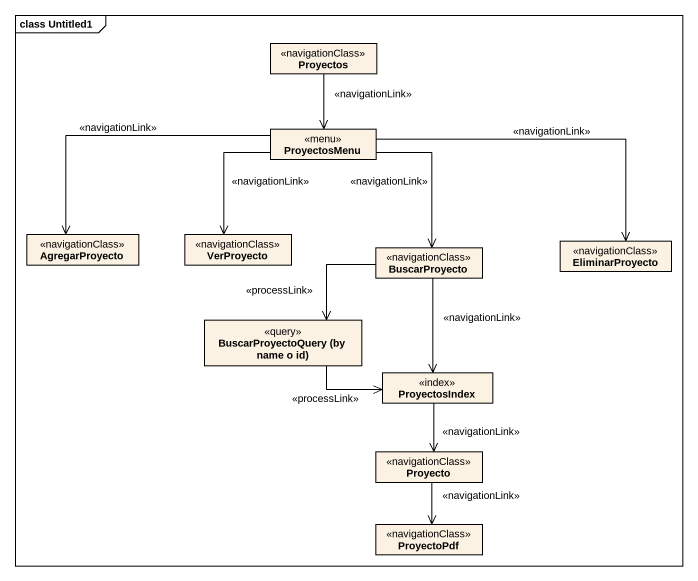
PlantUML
@startuml
mainframe class Untitled1
hide circle
hide empty members
class Proyectos <<navigationClass>>
class ProyectosMenu <<menu>>
class AgregarProyecto <<navigationClass>>
class VerProyecto <<navigationClass>>
class EliminarProyecto <<navigationClass>>
class BuscarProyecto <<navigationClass>>
class "BuscarProyectoQuery (by name o id)" as BuscarProyectoQuery_by_name <<query>>
class ProyectosIndex <<index>>
class Proyecto <<navigationClass>>
class ProyectoPdf <<navigationClass>>
Proyectos --> ProyectosMenu : <<navigationLink>>
ProyectosMenu -left-> AgregarProyecto : <<navigationLink>>
ProyectosMenu --> VerProyecto : <<navigationLink>>
ProyectosMenu -right-> EliminarProyecto : <<navigationLink>>
ProyectosMenu --> BuscarProyecto : <<navigationLink>>
BuscarProyecto -left-> BuscarProyectoQuery_by_name : <<processLink>>
BuscarProyecto --> ProyectosIndex : <<navigationLink>>
BuscarProyectoQuery_by_name -right-> ProyectosIndex : <<processLink>>
ProyectosIndex --> Proyecto : <<navigationLink>>
Proyecto --> ProyectoPdf : <<navigationLink>>
@enduml
